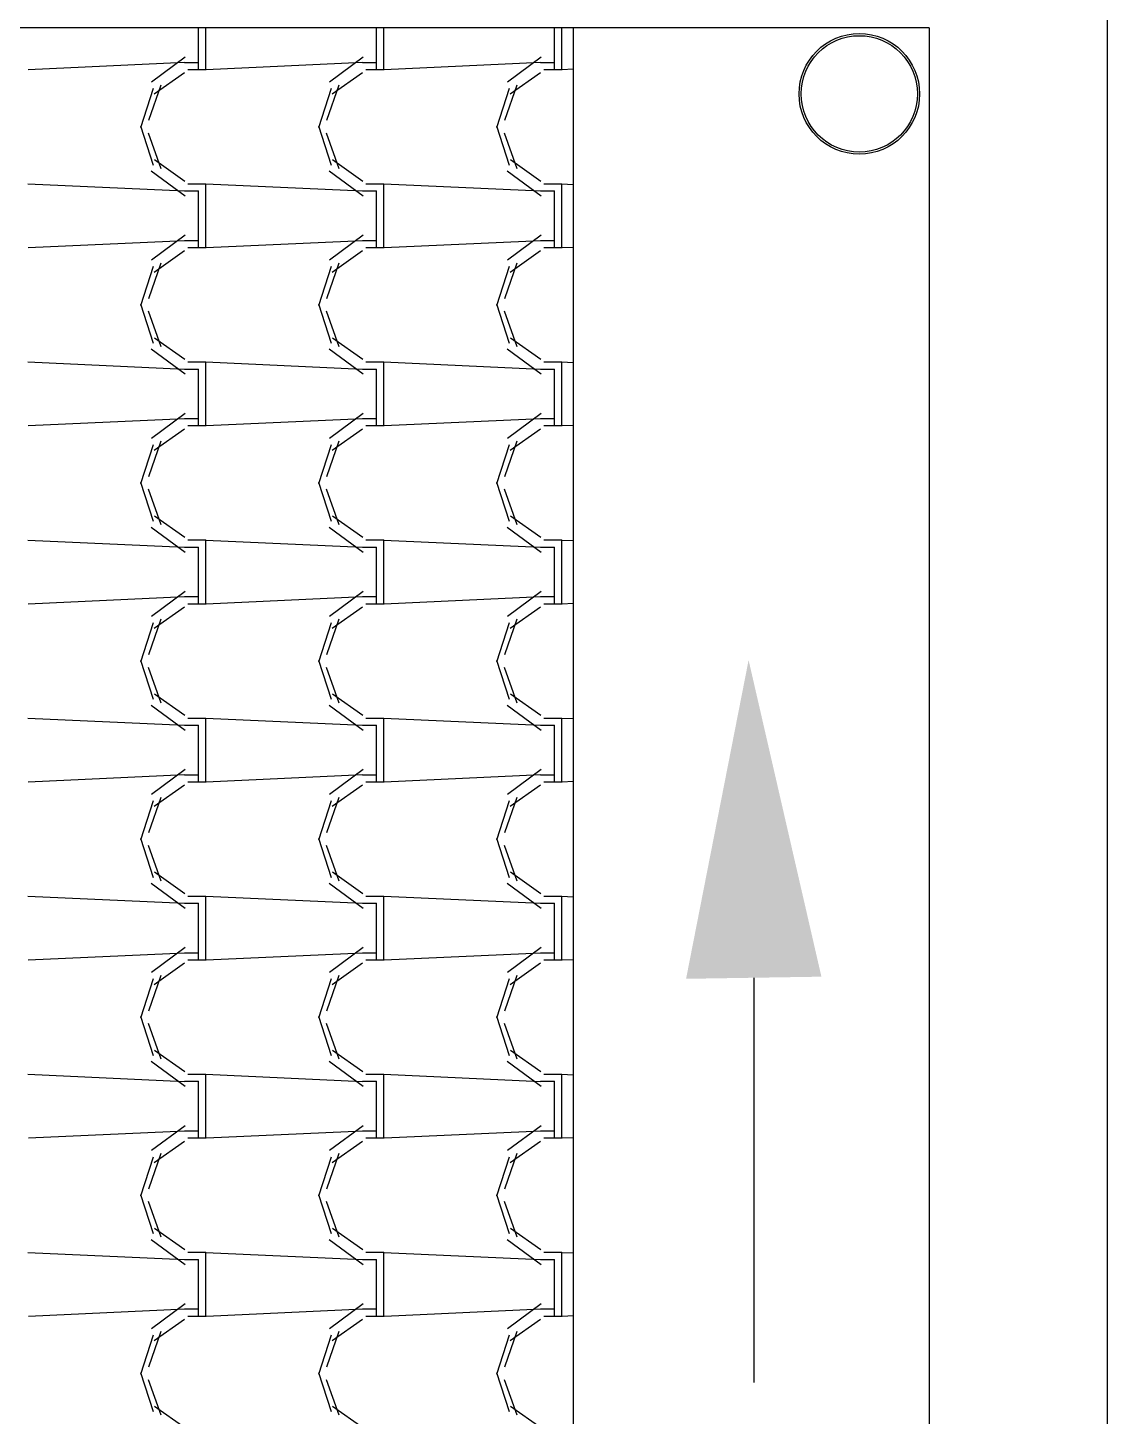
# Model space of a CAD drawing. Header units: millimetres. Extents: x -336 to -33, y -135 to 770.
# Drawn here: x -169.552 to -167.732, y 744.612 to 746.951 of the extents above; entities that cross this region are included whole.
import ezdxf

# ---------------------------------------------------------------- set-up
doc = ezdxf.new("R2010")
doc.units = ezdxf.units.MM
doc.header["$LTSCALE"] = 50
doc.header["$MEASUREMENT"] = 0
for name, color, linetype in [('-HIDRO', 8, 'CONTINUOUS'), ('AF', 5, 'CONTINUOUS'), ('TigreCad', 3, 'CONTINUOUS'), ('Tinterno', 9, 'CONTINUOUS'), ('TUBULAÇÃO_ESGOTO', 5, 'CONTINUOUS')]:
    doc.layers.add(name, color=color, linetype=linetype)

# ---------------------------------------------------------------- blocks, each defined once
blk = doc.blocks.new('11031030d')
at = {"layer": 'TigreCad'}
blk.add_circle((0, 0), 50.8, dxfattribs=at)
at = {"layer": 'Tinterno'}
blk.add_circle((0, 0), 49, dxfattribs=at)

msp = doc.modelspace()

# ---------------------------------------------------------------- linework, layer by layer
at = {"layer": '-HIDRO', "linetype": 'Continuous'}
for p, q in [((-167.7324, 747.2511), (-167.7324, 742.744)), ((-168.0324, 746.9511), (-178.1324, 746.9511)), ((-169.2637, 746.8925), (-169.2637, 746.9511)), ((-169.2517, 746.8925), (-169.2517, 746.9511)), ((-168.9637, 746.8925), (-168.9637, 746.9511)), ((-168.9517, 746.8925), (-168.9517, 746.9511)), ((-168.6637, 746.8925), (-168.6637, 746.9511)), ((-168.6517, 746.8925), (-168.6517, 746.9511)), ((-168.6324, 746.9511), (-168.6324, 742.744)), ((-168.0324, 746.9511), (-168.0324, 742.744)), ((-169.2864, 746.9017), (-169.3434, 746.8597)), ((-168.9864, 746.9017), (-169.0434, 746.8597)), ((-168.6864, 746.9017), (-168.7434, 746.8597)), ((-169.2868, 746.8926), (-169.5508, 746.8806)), ((-169.2637, 746.8925), (-169.2877, 746.8925)), ((-169.2517, 746.8805), (-169.2817, 746.8805)), ((-169.2637, 746.8805), (-169.2637, 746.8925)), ((-169.2517, 746.8805), (-169.2517, 746.8925)), ((-168.9868, 746.8926), (-169.2508, 746.8806)), ((-168.9637, 746.8925), (-168.9877, 746.8925)), ((-168.9517, 746.8805), (-168.9817, 746.8805)), ((-168.9637, 746.8805), (-168.9637, 746.8925)), ((-168.9517, 746.8805), (-168.9517, 746.8925)), ((-168.6868, 746.8926), (-168.9508, 746.8806)), ((-168.6637, 746.8925), (-168.6877, 746.8925)), ((-168.6517, 746.8805), (-168.6817, 746.8805)), ((-168.6637, 746.8805), (-168.6637, 746.8925)), ((-168.6517, 746.8805), (-168.6517, 746.8925)), ((-168.6324, 746.8814), (-168.6508, 746.8806)), ((-169.3275, 746.8549), (-169.3485, 746.7949)), ((-169.2877, 746.8753), (-169.3387, 746.8393)), ((-169.0275, 746.8549), (-169.0485, 746.7949)), ((-168.9877, 746.8753), (-169.0387, 746.8393)), ((-168.7274, 746.8549), (-168.7484, 746.7949)), ((-168.6877, 746.8753), (-168.7387, 746.8393)), ((-169.3405, 746.8489), (-169.3615, 746.7829)), ((-169.0405, 746.8489), (-169.0615, 746.7829)), ((-168.7405, 746.8489), (-168.7615, 746.7829)), ((-169.3616, 746.7861), (-169.3406, 746.7201)), ((-169.0616, 746.7861), (-169.0406, 746.7201)), ((-168.7616, 746.7861), (-168.7406, 746.7201)), ((-169.3487, 746.7744), (-169.3277, 746.7144)), ((-169.0487, 746.7744), (-169.0277, 746.7144)), ((-168.7487, 746.7744), (-168.7277, 746.7144)), ((-169.3381, 746.7292), (-169.2871, 746.6932)), ((-169.0381, 746.7292), (-168.9871, 746.6932)), ((-168.7381, 746.7292), (-168.6871, 746.6932)), ((-169.3436, 746.7102), (-169.2866, 746.6682)), ((-169.2817, 746.6885), (-169.2517, 746.6885)), ((-169.2517, 746.5925), (-169.2517, 746.6885)), ((-169.0436, 746.7102), (-168.9866, 746.6682)), ((-168.9817, 746.6885), (-168.9517, 746.6885)), ((-168.9517, 746.5925), (-168.9517, 746.6885)), ((-168.7436, 746.7102), (-168.6866, 746.6682)), ((-168.6817, 746.6885), (-168.6517, 746.6885)), ((-168.6517, 746.5925), (-168.6517, 746.6885)), ((-169.2877, 746.6759), (-169.5517, 746.6879)), ((-169.2877, 746.6765), (-169.2637, 746.6765)), ((-169.2637, 746.5925), (-169.2637, 746.6765)), ((-168.9877, 746.6759), (-169.2517, 746.6879)), ((-168.9877, 746.6765), (-168.9637, 746.6765)), ((-168.9637, 746.5925), (-168.9637, 746.6765)), ((-168.6877, 746.6759), (-168.9517, 746.6879)), ((-168.6877, 746.6765), (-168.6637, 746.6765)), ((-168.6637, 746.5925), (-168.6637, 746.6765)), ((-168.6324, 746.687), (-168.6517, 746.6879)), ((-169.2864, 746.6017), (-169.3434, 746.5597)), ((-168.9864, 746.6017), (-169.0434, 746.5597)), ((-168.6864, 746.6017), (-168.7434, 746.5597)), ((-169.2868, 746.5926), (-169.5508, 746.5806)), ((-169.2877, 746.5753), (-169.3387, 746.5393)), ((-169.2637, 746.5925), (-169.2877, 746.5925)), ((-169.2517, 746.5805), (-169.2817, 746.5805)), ((-169.2637, 746.5805), (-169.2637, 746.5925)), ((-169.2517, 746.5805), (-169.2517, 746.5925)), ((-168.9868, 746.5926), (-169.2508, 746.5806)), ((-168.9877, 746.5753), (-169.0387, 746.5393)), ((-168.9637, 746.5925), (-168.9877, 746.5925)), ((-168.9517, 746.5805), (-168.9817, 746.5805)), ((-168.9637, 746.5805), (-168.9637, 746.5925)), ((-168.9517, 746.5805), (-168.9517, 746.5925)), ((-168.6868, 746.5926), (-168.9508, 746.5806)), ((-168.6877, 746.5753), (-168.7387, 746.5393)), ((-168.6637, 746.5925), (-168.6877, 746.5925)), ((-168.6517, 746.5805), (-168.6817, 746.5805)), ((-168.6637, 746.5805), (-168.6637, 746.5925)), ((-168.6517, 746.5805), (-168.6517, 746.5925)), ((-168.6324, 746.5814), (-168.6508, 746.5806)), ((-169.3405, 746.5489), (-169.3615, 746.4829)), ((-169.3275, 746.5549), (-169.3485, 746.4949)), ((-169.0405, 746.5489), (-169.0615, 746.4829)), ((-169.0275, 746.5549), (-169.0485, 746.4949)), ((-168.7405, 746.5489), (-168.7615, 746.4829)), ((-168.7274, 746.5549), (-168.7484, 746.4949)), ((-169.3616, 746.4861), (-169.3406, 746.4201)), ((-169.0616, 746.4861), (-169.0406, 746.4201)), ((-168.7616, 746.4861), (-168.7406, 746.4201)), ((-169.3487, 746.4744), (-169.3277, 746.4144)), ((-169.0487, 746.4744), (-169.0277, 746.4144)), ((-168.7487, 746.4744), (-168.7277, 746.4144)), ((-169.3436, 746.4102), (-169.2866, 746.3682)), ((-169.3381, 746.4292), (-169.2871, 746.3932)), ((-169.0436, 746.4102), (-168.9866, 746.3682)), ((-169.0381, 746.4292), (-168.9871, 746.3932)), ((-168.7436, 746.4102), (-168.6866, 746.3682)), ((-168.7381, 746.4292), (-168.6871, 746.3932)), ((-169.2877, 746.3759), (-169.5517, 746.3879)), ((-169.2817, 746.3885), (-169.2517, 746.3885)), ((-169.2517, 746.2925), (-169.2517, 746.3885)), ((-168.9877, 746.3759), (-169.2517, 746.3879)), ((-168.9817, 746.3885), (-168.9517, 746.3885)), ((-168.9517, 746.2925), (-168.9517, 746.3885)), ((-168.6877, 746.3759), (-168.9517, 746.3879)), ((-168.6817, 746.3885), (-168.6517, 746.3885)), ((-168.6517, 746.2925), (-168.6517, 746.3885)), ((-168.6324, 746.387), (-168.6517, 746.3879)), ((-169.2877, 746.3765), (-169.2637, 746.3765)), ((-169.2637, 746.2925), (-169.2637, 746.3765)), ((-168.9877, 746.3765), (-168.9637, 746.3765)), ((-168.9637, 746.2925), (-168.9637, 746.3765)), ((-168.6877, 746.3765), (-168.6637, 746.3765)), ((-168.6637, 746.2925), (-168.6637, 746.3765)), ((-169.2868, 746.2926), (-169.5508, 746.2806)), ((-169.2864, 746.3017), (-169.3434, 746.2597)), ((-169.2637, 746.2925), (-169.2877, 746.2925)), ((-169.2637, 746.2805), (-169.2637, 746.2925)), ((-169.2517, 746.2805), (-169.2517, 746.2925)), ((-168.9868, 746.2926), (-169.2508, 746.2806)), ((-168.9864, 746.3017), (-169.0434, 746.2597)), ((-168.9637, 746.2925), (-168.9877, 746.2925)), ((-168.9637, 746.2805), (-168.9637, 746.2925)), ((-168.9517, 746.2805), (-168.9517, 746.2925)), ((-168.6868, 746.2926), (-168.9508, 746.2806)), ((-168.6864, 746.3017), (-168.7434, 746.2597)), ((-168.6637, 746.2925), (-168.6877, 746.2925)), ((-168.6637, 746.2805), (-168.6637, 746.2925)), ((-168.6517, 746.2805), (-168.6517, 746.2925)), ((-169.2877, 746.2753), (-169.3387, 746.2393)), ((-169.2517, 746.2805), (-169.2817, 746.2805)), ((-168.9877, 746.2753), (-169.0387, 746.2393)), ((-168.9517, 746.2805), (-168.9817, 746.2805)), ((-168.6877, 746.2753), (-168.7387, 746.2393)), ((-168.6517, 746.2805), (-168.6817, 746.2805)), ((-168.6324, 746.2814), (-168.6508, 746.2806)), ((-169.3405, 746.2489), (-169.3615, 746.1829)), ((-169.3275, 746.2549), (-169.3485, 746.1949)), ((-169.0405, 746.2489), (-169.0615, 746.1829)), ((-169.0275, 746.2549), (-169.0485, 746.1949)), ((-168.7405, 746.2489), (-168.7615, 746.1829)), ((-168.7274, 746.2549), (-168.7484, 746.1949)), ((-169.3616, 746.1861), (-169.3406, 746.1201)), ((-169.3487, 746.1744), (-169.3277, 746.1144)), ((-169.0616, 746.1861), (-169.0406, 746.1201)), ((-169.0487, 746.1744), (-169.0277, 746.1144)), ((-168.7616, 746.1861), (-168.7406, 746.1201)), ((-168.7487, 746.1744), (-168.7277, 746.1144)), ((-169.3381, 746.1292), (-169.2871, 746.0932)), ((-169.0381, 746.1292), (-168.9871, 746.0932)), ((-168.7381, 746.1292), (-168.6871, 746.0932)), ((-169.3436, 746.1102), (-169.2866, 746.0682)), ((-169.0436, 746.1102), (-168.9866, 746.0682)), ((-168.7436, 746.1102), (-168.6866, 746.0682)), ((-169.2877, 746.0758), (-169.5517, 746.0878)), ((-169.2817, 746.0885), (-169.2517, 746.0885)), ((-169.2517, 745.9925), (-169.2517, 746.0885)), ((-168.9877, 746.0758), (-169.2517, 746.0878)), ((-168.9817, 746.0885), (-168.9517, 746.0885)), ((-168.9517, 745.9925), (-168.9517, 746.0885)), ((-168.6877, 746.0758), (-168.9517, 746.0878)), ((-168.6817, 746.0885), (-168.6517, 746.0885)), ((-168.6517, 745.9925), (-168.6517, 746.0885)), ((-168.6324, 746.087), (-168.6517, 746.0878)), ((-169.2877, 746.0765), (-169.2637, 746.0765)), ((-169.2637, 745.9925), (-169.2637, 746.0765)), ((-168.9877, 746.0765), (-168.9637, 746.0765)), ((-168.9637, 745.9925), (-168.9637, 746.0765)), ((-168.6877, 746.0765), (-168.6637, 746.0765)), ((-168.6637, 745.9925), (-168.6637, 746.0765)), ((-169.2868, 745.9926), (-169.5508, 745.9806)), ((-169.2864, 746.0017), (-169.3434, 745.9597)), ((-169.2637, 745.9925), (-169.2877, 745.9925)), ((-169.2637, 745.9805), (-169.2637, 745.9925)), ((-169.2517, 745.9805), (-169.2517, 745.9925)), ((-168.9868, 745.9926), (-169.2508, 745.9806)), ((-168.9864, 746.0017), (-169.0434, 745.9597)), ((-168.9637, 745.9925), (-168.9877, 745.9925)), ((-168.9637, 745.9805), (-168.9637, 745.9925)), ((-168.9517, 745.9805), (-168.9517, 745.9925)), ((-168.6868, 745.9926), (-168.9508, 745.9806)), ((-168.6864, 746.0017), (-168.7434, 745.9597)), ((-168.6637, 745.9925), (-168.6877, 745.9925)), ((-168.6637, 745.9805), (-168.6637, 745.9925)), ((-168.6517, 745.9805), (-168.6517, 745.9925)), ((-169.2877, 745.9753), (-169.3387, 745.9393)), ((-169.2517, 745.9805), (-169.2817, 745.9805)), ((-168.9877, 745.9753), (-169.0387, 745.9393)), ((-168.9517, 745.9805), (-168.9817, 745.9805)), ((-168.6877, 745.9753), (-168.7387, 745.9393)), ((-168.6517, 745.9805), (-168.6817, 745.9805)), ((-168.6324, 745.9814), (-168.6508, 745.9806)), ((-169.3405, 745.9489), (-169.3615, 745.8829)), ((-169.3275, 745.9549), (-169.3485, 745.8949)), ((-169.0405, 745.9489), (-169.0615, 745.8829)), ((-169.0275, 745.9549), (-169.0485, 745.8949)), ((-168.7405, 745.9489), (-168.7615, 745.8829)), ((-168.7274, 745.9549), (-168.7484, 745.8949)), ((-169.3616, 745.8861), (-169.3406, 745.8201)), ((-169.3487, 745.8744), (-169.3277, 745.8144)), ((-169.0616, 745.8861), (-169.0406, 745.8201)), ((-169.0487, 745.8744), (-169.0277, 745.8144)), ((-168.7616, 745.8861), (-168.7406, 745.8201)), ((-168.7487, 745.8744), (-168.7277, 745.8144)), ((-169.3381, 745.8292), (-169.2871, 745.7932)), ((-169.0381, 745.8292), (-168.9871, 745.7932)), ((-168.7381, 745.8292), (-168.6871, 745.7932)), ((-169.3436, 745.8102), (-169.2866, 745.7682)), ((-169.0436, 745.8102), (-168.9866, 745.7682)), ((-168.7436, 745.8102), (-168.6866, 745.7682)), ((-169.2877, 745.7758), (-169.5517, 745.7878)), ((-169.2877, 745.7765), (-169.2637, 745.7765)), ((-169.2817, 745.7885), (-169.2517, 745.7885)), ((-169.2637, 745.6925), (-169.2637, 745.7765)), ((-169.2517, 745.6925), (-169.2517, 745.7885)), ((-168.9877, 745.7758), (-169.2517, 745.7878)), ((-168.9877, 745.7765), (-168.9637, 745.7765)), ((-168.9817, 745.7885), (-168.9517, 745.7885)), ((-168.9637, 745.6925), (-168.9637, 745.7765)), ((-168.9517, 745.6925), (-168.9517, 745.7885)), ((-168.6877, 745.7758), (-168.9517, 745.7878)), ((-168.6877, 745.7765), (-168.6637, 745.7765)), ((-168.6817, 745.7885), (-168.6517, 745.7885)), ((-168.6637, 745.6925), (-168.6637, 745.7765)), ((-168.6517, 745.6925), (-168.6517, 745.7885)), ((-168.6324, 745.787), (-168.6517, 745.7878)), ((-169.2868, 745.6926), (-169.5508, 745.6806)), ((-169.2864, 745.7017), (-169.3434, 745.6597)), ((-169.2637, 745.6925), (-169.2877, 745.6925)), ((-169.2637, 745.6805), (-169.2637, 745.6925)), ((-169.2517, 745.6805), (-169.2517, 745.6925)), ((-168.9868, 745.6926), (-169.2508, 745.6806)), ((-168.9864, 745.7017), (-169.0434, 745.6597)), ((-168.9637, 745.6925), (-168.9877, 745.6925)), ((-168.9637, 745.6805), (-168.9637, 745.6925)), ((-168.9517, 745.6805), (-168.9517, 745.6925)), ((-168.6868, 745.6926), (-168.9508, 745.6806)), ((-168.6864, 745.7017), (-168.7434, 745.6597)), ((-168.6637, 745.6925), (-168.6877, 745.6925)), ((-168.6637, 745.6805), (-168.6637, 745.6925)), ((-168.6517, 745.6805), (-168.6517, 745.6925)), ((-169.2877, 745.6753), (-169.3387, 745.6393)), ((-169.2517, 745.6805), (-169.2817, 745.6805)), ((-168.9877, 745.6753), (-169.0387, 745.6393)), ((-168.9517, 745.6805), (-168.9817, 745.6805)), ((-168.6877, 745.6753), (-168.7387, 745.6393)), ((-168.6517, 745.6805), (-168.6817, 745.6805)), ((-168.6324, 745.6814), (-168.6508, 745.6806)), ((-169.3405, 745.6489), (-169.3615, 745.5829)), ((-169.3275, 745.6549), (-169.3485, 745.5949)), ((-169.0405, 745.6489), (-169.0615, 745.5829)), ((-169.0275, 745.6549), (-169.0485, 745.5949)), ((-168.7405, 745.6489), (-168.7615, 745.5829)), ((-168.7274, 745.6549), (-168.7484, 745.5949)), ((-169.3616, 745.5861), (-169.3406, 745.5201)), ((-169.3487, 745.5744), (-169.3277, 745.5144)), ((-169.0616, 745.5861), (-169.0406, 745.5201)), ((-169.0487, 745.5744), (-169.0277, 745.5144)), ((-168.7616, 745.5861), (-168.7406, 745.5201)), ((-168.7487, 745.5744), (-168.7277, 745.5144)), ((-169.3381, 745.5292), (-169.2871, 745.4932)), ((-169.0381, 745.5292), (-168.9871, 745.4932)), ((-168.7381, 745.5292), (-168.6871, 745.4932)), ((-169.3436, 745.5102), (-169.2866, 745.4682)), ((-169.0436, 745.5102), (-168.9866, 745.4682)), ((-168.7436, 745.5102), (-168.6866, 745.4682)), ((-169.2877, 745.4758), (-169.5517, 745.4878)), ((-169.2877, 745.4765), (-169.2637, 745.4765)), ((-169.2817, 745.4885), (-169.2517, 745.4885)), ((-169.2637, 745.3925), (-169.2637, 745.4765)), ((-169.2517, 745.3925), (-169.2517, 745.4885)), ((-168.9877, 745.4758), (-169.2517, 745.4878)), ((-168.9877, 745.4765), (-168.9637, 745.4765)), ((-168.9817, 745.4885), (-168.9517, 745.4885)), ((-168.9637, 745.3925), (-168.9637, 745.4765)), ((-168.9517, 745.3925), (-168.9517, 745.4885)), ((-168.6877, 745.4758), (-168.9517, 745.4878)), ((-168.6877, 745.4765), (-168.6637, 745.4765)), ((-168.6817, 745.4885), (-168.6517, 745.4885)), ((-168.6637, 745.3925), (-168.6637, 745.4765)), ((-168.6517, 745.3925), (-168.6517, 745.4885)), ((-168.6324, 745.487), (-168.6517, 745.4878)), ((-169.2868, 745.3926), (-169.5508, 745.3806)), ((-169.2864, 745.4017), (-169.3434, 745.3597)), ((-169.2637, 745.3925), (-169.2877, 745.3925)), ((-169.2517, 745.3805), (-169.2817, 745.3805)), ((-169.2637, 745.3805), (-169.2637, 745.3925)), ((-169.2517, 745.3805), (-169.2517, 745.3925)), ((-168.9868, 745.3926), (-169.2508, 745.3806)), ((-168.9864, 745.4017), (-169.0434, 745.3597)), ((-168.9637, 745.3925), (-168.9877, 745.3925)), ((-168.9517, 745.3805), (-168.9817, 745.3805)), ((-168.9637, 745.3805), (-168.9637, 745.3925)), ((-168.9517, 745.3805), (-168.9517, 745.3925)), ((-168.6868, 745.3926), (-168.9508, 745.3806)), ((-168.6864, 745.4017), (-168.7434, 745.3597)), ((-168.6637, 745.3925), (-168.6877, 745.3925)), ((-168.6517, 745.3805), (-168.6817, 745.3805)), ((-168.6637, 745.3805), (-168.6637, 745.3925)), ((-168.6517, 745.3805), (-168.6517, 745.3925)), ((-168.6324, 745.3814), (-168.6508, 745.3806)), ((-169.2877, 745.3753), (-169.3387, 745.3393)), ((-168.9877, 745.3753), (-169.0387, 745.3393)), ((-168.6877, 745.3753), (-168.7387, 745.3393)), ((-169.3405, 745.3489), (-169.3615, 745.2829)), ((-169.3275, 745.3549), (-169.3485, 745.2949)), ((-169.0405, 745.3489), (-169.0615, 745.2829)), ((-169.0275, 745.3549), (-169.0485, 745.2949)), ((-168.7405, 745.3489), (-168.7615, 745.2829)), ((-168.7274, 745.3549), (-168.7484, 745.2949)), ((-169.3616, 745.2861), (-169.3406, 745.2201)), ((-169.0616, 745.2861), (-169.0406, 745.2201)), ((-168.7616, 745.2861), (-168.7406, 745.2201)), ((-169.3487, 745.2744), (-169.3277, 745.2144)), ((-169.0487, 745.2744), (-169.0277, 745.2144)), ((-168.7487, 745.2744), (-168.7277, 745.2144)), ((-169.3381, 745.2292), (-169.2871, 745.1932)), ((-169.0381, 745.2292), (-168.9871, 745.1932)), ((-168.7381, 745.2292), (-168.6871, 745.1932)), ((-169.3436, 745.2102), (-169.2866, 745.1682)), ((-169.0436, 745.2102), (-168.9866, 745.1682)), ((-168.7436, 745.2102), (-168.6866, 745.1682)), ((-169.2877, 745.1758), (-169.5517, 745.1878)), ((-169.2877, 745.1765), (-169.2637, 745.1765)), ((-169.2817, 745.1885), (-169.2517, 745.1885)), ((-169.2637, 745.0925), (-169.2637, 745.1765)), ((-169.2517, 745.0925), (-169.2517, 745.1885)), ((-168.9877, 745.1758), (-169.2517, 745.1878)), ((-168.9877, 745.1765), (-168.9637, 745.1765)), ((-168.9817, 745.1885), (-168.9517, 745.1885)), ((-168.9637, 745.0925), (-168.9637, 745.1765)), ((-168.9517, 745.0925), (-168.9517, 745.1885)), ((-168.6877, 745.1758), (-168.9517, 745.1878)), ((-168.6877, 745.1765), (-168.6637, 745.1765)), ((-168.6817, 745.1885), (-168.6517, 745.1885)), ((-168.6637, 745.0925), (-168.6637, 745.1765)), ((-168.6517, 745.0925), (-168.6517, 745.1885)), ((-168.6324, 745.187), (-168.6517, 745.1878)), ((-169.2864, 745.1017), (-169.3434, 745.0597)), ((-168.9864, 745.1017), (-169.0434, 745.0597)), ((-168.6864, 745.1017), (-168.7434, 745.0597)), ((-169.2867, 745.0926), (-169.5507, 745.0806)), ((-169.2877, 745.0753), (-169.3387, 745.0393)), ((-169.2637, 745.0925), (-169.2877, 745.0925)), ((-169.2517, 745.0805), (-169.2817, 745.0805)), ((-169.2637, 745.0805), (-169.2637, 745.0925)), ((-169.2517, 745.0805), (-169.2517, 745.0925)), ((-168.9867, 745.0926), (-169.2507, 745.0806)), ((-168.9877, 745.0753), (-169.0387, 745.0393)), ((-168.9637, 745.0925), (-168.9877, 745.0925)), ((-168.9517, 745.0805), (-168.9817, 745.0805)), ((-168.9637, 745.0805), (-168.9637, 745.0925)), ((-168.9517, 745.0805), (-168.9517, 745.0925)), ((-168.6867, 745.0926), (-168.9507, 745.0806)), ((-168.6877, 745.0753), (-168.7387, 745.0393)), ((-168.6637, 745.0925), (-168.6877, 745.0925)), ((-168.6517, 745.0805), (-168.6817, 745.0805)), ((-168.6637, 745.0805), (-168.6637, 745.0925)), ((-168.6517, 745.0805), (-168.6517, 745.0925)), ((-168.6324, 745.0814), (-168.6507, 745.0806)), ((-169.3275, 745.0549), (-169.3485, 744.9949)), ((-169.0275, 745.0549), (-169.0485, 744.9949)), ((-168.7274, 745.0549), (-168.7484, 744.9949)), ((-169.3405, 745.0489), (-169.3615, 744.9829)), ((-169.0405, 745.0489), (-169.0615, 744.9829)), ((-168.7405, 745.0489), (-168.7615, 744.9829)), ((-169.3616, 744.9861), (-169.3406, 744.9201)), ((-169.0616, 744.9861), (-169.0406, 744.9201)), ((-168.7616, 744.9861), (-168.7406, 744.9201)), ((-169.3487, 744.9744), (-169.3277, 744.9144)), ((-169.0487, 744.9744), (-169.0277, 744.9144)), ((-168.7487, 744.9744), (-168.7277, 744.9144)), ((-169.3381, 744.9292), (-169.2871, 744.8932)), ((-169.0381, 744.9292), (-168.9871, 744.8932)), ((-168.7381, 744.9292), (-168.6871, 744.8932)), ((-169.2877, 744.8758), (-169.5517, 744.8878)), ((-169.3436, 744.9102), (-169.2866, 744.8682)), ((-169.2817, 744.8885), (-169.2517, 744.8885)), ((-169.2517, 744.7925), (-169.2517, 744.8885)), ((-168.9877, 744.8758), (-169.2517, 744.8878)), ((-169.0436, 744.9102), (-168.9866, 744.8682)), ((-168.9817, 744.8885), (-168.9517, 744.8885)), ((-168.9517, 744.7925), (-168.9517, 744.8885)), ((-168.6877, 744.8758), (-168.9517, 744.8878)), ((-168.7436, 744.9102), (-168.6866, 744.8682)), ((-168.6817, 744.8885), (-168.6517, 744.8885)), ((-168.6517, 744.7925), (-168.6517, 744.8885)), ((-168.6324, 744.887), (-168.6517, 744.8878)), ((-169.2877, 744.8765), (-169.2637, 744.8765)), ((-169.2637, 744.7925), (-169.2637, 744.8765)), ((-168.9877, 744.8765), (-168.9637, 744.8765)), ((-168.9637, 744.7925), (-168.9637, 744.8765)), ((-168.6877, 744.8765), (-168.6637, 744.8765)), ((-168.6637, 744.7925), (-168.6637, 744.8765)), ((-169.2864, 744.8017), (-169.3434, 744.7597)), ((-168.9864, 744.8017), (-169.0434, 744.7597)), ((-168.6864, 744.8017), (-168.7434, 744.7597)), ((-169.2867, 744.7926), (-169.5507, 744.7806)), ((-169.2877, 744.7753), (-169.3387, 744.7393)), ((-169.2637, 744.7925), (-169.2877, 744.7925)), ((-169.2517, 744.7805), (-169.2817, 744.7805)), ((-169.2637, 744.7805), (-169.2637, 744.7925)), ((-169.2517, 744.7805), (-169.2517, 744.7925)), ((-168.9867, 744.7926), (-169.2507, 744.7806)), ((-168.9877, 744.7753), (-169.0387, 744.7393)), ((-168.9637, 744.7925), (-168.9877, 744.7925)), ((-168.9517, 744.7805), (-168.9817, 744.7805)), ((-168.9637, 744.7805), (-168.9637, 744.7925)), ((-168.9517, 744.7805), (-168.9517, 744.7925)), ((-168.6867, 744.7926), (-168.9507, 744.7806)), ((-168.6877, 744.7753), (-168.7387, 744.7393)), ((-168.6637, 744.7925), (-168.6877, 744.7925)), ((-168.6517, 744.7805), (-168.6817, 744.7805)), ((-168.6637, 744.7805), (-168.6637, 744.7925)), ((-168.6517, 744.7805), (-168.6517, 744.7925)), ((-168.6324, 744.7814), (-168.6507, 744.7806)), ((-169.3405, 744.7489), (-169.3615, 744.6829)), ((-169.3274, 744.7549), (-169.3484, 744.6949)), ((-169.0405, 744.7489), (-169.0615, 744.6829)), ((-169.0274, 744.7549), (-169.0484, 744.6949)), ((-168.7405, 744.7489), (-168.7615, 744.6829)), ((-168.7274, 744.7549), (-168.7484, 744.6949)), ((-169.3616, 744.6861), (-169.3406, 744.6201)), ((-169.0616, 744.6861), (-169.0406, 744.6201)), ((-168.7616, 744.6861), (-168.7406, 744.6201)), ((-169.3487, 744.6744), (-169.3277, 744.6144)), ((-169.0487, 744.6744), (-169.0277, 744.6144)), ((-168.7487, 744.6744), (-168.7277, 744.6144)), ((-169.3381, 744.6292), (-169.2871, 744.5932)), ((-169.0381, 744.6292), (-168.9871, 744.5932)), ((-168.7381, 744.6292), (-168.6871, 744.5932))]:
    msp.add_line(p, q, dxfattribs=at)
at = {"layer": 'AF'}
msp.add_line((-168.3281, 745.351), (-168.3281, 744.669), dxfattribs=at)
at = {"layer": 'TUBULAÇÃO_ESGOTO'}
msp.add_solid([(-168.3368, 745.8861), (-168.2141, 745.3528), (-168.4422, 745.3492)], dxfattribs=at)

# ---------------------------------------------------------------- block references
at = {"layer": 'AF', "xscale": 0.002, "yscale": 0.002, "zscale": 0.002}
msp.add_blockref('11031030d', (-168.1502, 746.84), dxfattribs=at)

doc.saveas('drawing.dxf')
